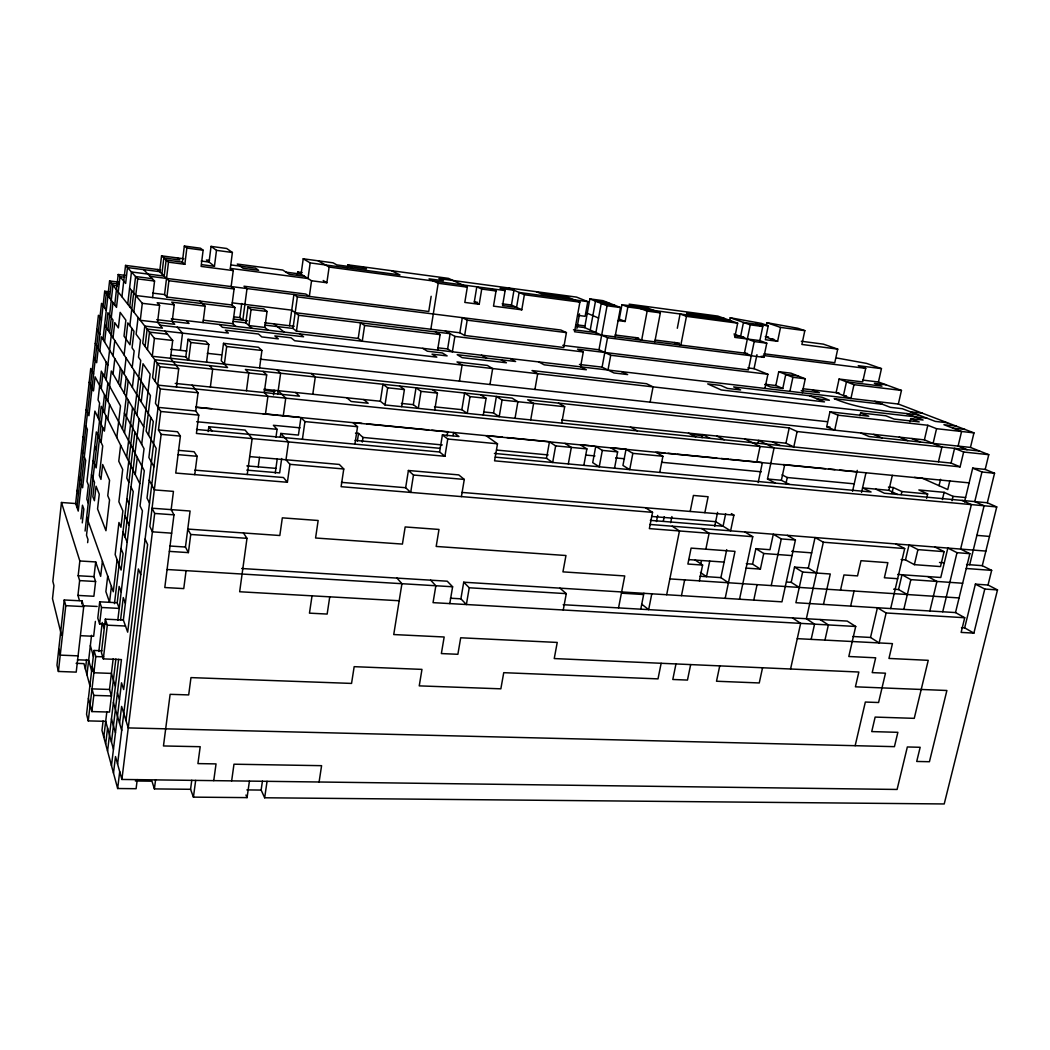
<?xml version="1.0" encoding="UTF-8"?>
<svg xmlns="http://www.w3.org/2000/svg" width="1050" height="1050" viewBox="0 0 1050 1050"><rect width="100%" height="100%" fill="white"/><g stroke="black" fill="none" stroke-linecap="round" stroke-linejoin="round"><path stroke-width="1.5" d="M85.995 426.287L87.386 429.489L78.238 511.087L75.639 503.541L61.464 502.491L52.841 581.306L53.931 585.637L52.5 598.684L61.504 635.368M64.247 599.97L56.976 665.188L58.406 671.462L76.217 672.118L83.724 606.585L82.044 600.902L64.247 599.97L65.769 605.666L58.406 671.462M75.639 503.541L90.72 368.484L93.607 373.997M76.926 507.281L98.411 315.276L101.469 320.001M109.134 291.782L104.698 291.244L96.666 362.696L93.699 357.315M80.916 518.884L82.451 505.208L83.829 509.092L82.281 522.874M99.803 351.173L101.417 336.827L153.261 421.496L148.89 457.524L153.969 466.725M104.659 307.952L106.299 293.436L109.279 293.79M102.992 339.399L109.594 280.954L118.624 282.082M104.593 342.024L107.914 312.69L113.006 320.092L106.181 379.969M109.581 297.924L111.261 283.106L118.847 284.038M79.433 600.482L77.949 595.416L79.629 580.597L78.172 575.741L79.839 560.976L61.464 502.491M85.089 531.051L96.324 431.944L102.716 445.961L99.33 475.492L100.957 479.391L102.664 464.533L109.554 480.336L107.769 495.692L109.541 499.958L105.958 530.722L97.558 508.922L99.251 494.196L96.062 486.216L94.408 500.719L92.873 496.716L94.5 482.344L91.468 474.771M97.965 417.559L99.606 403.108L98.044 399.971L101.299 371.123L120.487 405.956L116.812 437.574M101.246 388.592L102.9 374.01M107.901 329.923L112.967 285.285L117.561 285.849M104.528 376.963L106.207 362.211M109.581 332.522L112.98 302.571M87.636 542.653L87.99 539.503L86.52 535.238L101.194 406.284L139.808 483.656M104.488 394.774L96.154 467.893L93.082 460.556M114.726 304.959L118.204 274.496L125.987 275.481M81.703 603.881L82.044 600.902M101.076 442.365L102.756 427.626M104.449 412.821L107.861 383.014M113.019 337.837L114.752 322.639L118.361 327.889L120.146 312.362L125.856 320.184L124.018 336.118L129.99 344.807L131.893 328.453M106.129 416.167L104.409 431.104L94.894 411.114L86.966 481.386L88.397 485.126L86.822 499.117L88.266 503.029M107.848 401.179L111.3 371.004L143.771 426.969M113.046 355.819L114.791 340.554M107.822 419.58L109.568 404.46M113.059 374.036L114.818 358.719M121.931 296.783L125.541 265.401L160.611 269.889M77.949 595.416L93.883 596.269L95.589 581.503L93.988 576.647L95.694 561.934L79.839 560.976M85.444 669.165L86.559 659.531M118.532 383.46L120.356 367.749M127.719 304.185L131.447 271.976L164.194 276.111L166.136 260.033L182.359 262.146L184.852 264.298L186.848 248.062L184.327 246.041L182.359 262.146M86.966 674.796L91.547 635.316M120.422 386.728L122.259 370.873M124.11 354.952L127.838 322.888L133.993 331.301L132.051 347.812L134.164 350.884L132.208 367.461M129.714 306.744L131.591 290.535M95.393 621.403L93.66 636.287L80.745 635.709M102.414 561.225L100.643 576.371L95.694 561.934M124.215 374.049L126.079 357.984M129.846 325.644L135.568 276.557L152.289 278.657M101.929 650.79L94.014 650.462L86.559 714.236L88.252 720.891L105.682 721.337L113.466 749.228M99.697 601.821L101.535 607.491L119.214 608.396L117.206 602.739L99.697 601.821L97.794 618.122L99.619 623.923L106.024 624.225M124.307 393.422L126.197 377.291M133.822 312.007L137.681 278.919L125.541 265.401M88.252 720.891L95.786 656.565L94.014 650.462M99.619 623.923L101.535 607.491M120.645 445.252L118.768 461.226L122.693 469.468L118.886 501.769L122.876 510.917L120.947 527.244L118.952 522.48L115.159 554.61L121.104 570.058L123.073 553.599L121.026 548.494M122.522 429.201L128.218 380.599M115.881 659.006L109.502 712.071L91.875 711.572L93.778 695.389L92.006 688.879L109.502 689.456L111.444 695.94L93.778 695.389M98.831 651.512L102.244 622.466M107.704 576.069L105.879 591.609L109.528 602.241L111.392 586.438M124.517 432.994L128.349 400.378M138.088 317.481L136.119 334.215L140.503 340.213L138.495 357.184L140.726 360.439L126.787 478.039L128.888 482.449M132.379 387.384L134.334 370.729M129.57 288.12L142.288 303.319L140.28 320.303L174.707 324.293L172.2 321.457L174.234 304.776L171.754 302.151L205.104 306.193L203.031 322.586M89.184 382.239L93.502 390.889L95.078 376.819L144.296 470.754L140.044 505.877L142.419 510.851L127.68 632.153L123.362 620.038L105.354 619.159L101.417 652.549L103.32 658.875L121.446 659.584L111.457 742.048M126.656 457.301L132.536 407.61M103.32 658.875L107.31 625.17L105.354 619.159M117.101 559.663L113.295 591.767L86.678 517.072M114.463 603.632L134.873 432.075M136.894 415.117L143.01 363.746L150.124 374.102L141.671 444.413M145.071 346.461L147.131 329.083L926.874 418.149M152.591 297.544L154.56 281.033L143.627 269.614M103.084 720.983L101.968 730.393L117.653 788.511L136.106 788.707L137.248 779.559M117.206 602.739L119.149 586.438L121.183 591.938M125.042 537.062L139.138 418.989M141.199 401.783L143.259 384.497M147.42 349.676L149.507 332.128L167.449 334.162M103.793 737.166L106.838 711.795M109.502 689.456L113.164 658.875M117.797 620.301L133.219 491.544L131.027 486.951M135.253 474.521L137.301 457.406M183.842 258.772L161.556 255.846L159.666 271.648L127.47 267.553L125.646 283.408L118.204 274.496M161.91 273.866L163.826 257.919L179.904 260.019L177.502 257.933M105.656 744.082L107.572 728.109M120.553 620.156L123.27 597.555L125.383 603.278M109.594 280.954L154.416 338.402L152.263 356.291L924.394 439.871L941.942 447.011L938.464 461.777M174.234 304.776L157.211 302.728L159.6 305.392L157.566 322.298L162.409 328.112L144.808 326.091L142.761 343.311L159.915 366.765L155.466 403.358L160.729 411.469L158.458 429.988L161.136 434.359L149.835 526.418L152.421 531.838L171.662 533.164M107.559 751.117L118.637 659.295M123.362 620.038L144.034 448.691L124.412 413.07M235.83 326.432L232.838 323.676L234.951 307.558L231.984 304.986L166.924 297.058L164.574 294.564L168.486 262.172L161.556 255.846M148.588 435.277L150.754 417.388M155.111 381.36L157.303 363.208L266.687 374.889L264.259 392.569L267.908 396.336L265.466 414.094M166.924 297.058L168.893 280.744L157.447 269.483M111.471 765.621L121.524 682.828L123.677 689.548L138.377 568.956L140.752 574.665M113.492 773.102L115.5 756.551L121.892 779.454L897.094 789.456L907.344 746.97L920.168 747.285L916.716 761.46L929.434 761.722L946.89 690.493L855.422 686.818L858.847 672.026L554.242 658.56L557.235 642.442L460.701 637.783L457.879 654.294L441.367 653.572L444.163 636.996L393.737 634.554L401.927 583.695L396.979 578.091M119.569 723.227L121.616 706.427L128.244 727.913L894.429 746.655L897.868 732.322L871.736 731.587L875.149 717.084L914.248 718.344L928.239 660.332L888.956 658.442L892.447 643.624L797.278 638.649M259.56 367.907L261.923 350.477L258.431 347.261L223.506 343.324L221.235 360.727L227.561 367.539L154.757 359.717L152.591 377.698L160.322 388.933L147.013 498.067L149.52 503.081M117.587 764.033L156.201 448.402L146.147 431.077L150.439 395.574L104.632 324.883M117.653 788.511L119.713 771.658M125.987 720.602L147.604 544.543L145.11 539.057M164.903 331.104L172.699 340.462L170.507 358.273L178.71 368.76L176.439 387.017M121.892 779.454L154.678 513.437L152.066 508.213L190.089 511.022L185.456 547.037L188.396 552.615L169.365 551.381M180.39 350.359L182.529 333.126L177.266 327.18M188.016 339.308L190.838 342.497L188.606 360.229L185.811 356.869L188.016 339.308L205.826 341.316L208.819 344.518L206.561 362.171M184.327 246.041L200.471 248.207L203.123 250.228L201.101 266.411L233.231 270.585L231.144 286.571L234.084 288.947L231.984 304.986M158.458 429.988L177.516 431.734L180.39 436.104L175.757 473.064L287.385 482.265L289.931 464.323L285.994 459.769L288.514 441.919L280.796 433.44L280.35 436.616M149.205 480.126L154.324 489.891L173.447 491.387L171.163 509.617L173.972 514.841L164.798 587.528L183.75 588.604L186.073 570.649M233.231 270.585L230.317 268.393L232.391 252.486L226.682 248.482L211.05 246.382L209.055 262.08L201.193 261.043M444.924 456.277L439.609 451.999L442.404 434.91L447.759 439.018L444.924 456.277L196.416 433.466L198.765 415.117L195.72 411.009L198.043 392.752L192.098 385.153M201.666 264.652L214.449 266.319L216.484 250.346L211.05 246.382M249.427 781.095L247.065 797.619L193.423 797.134L190.562 789.298L154.403 788.904L155.571 779.796M194.762 474.626L197.111 456.291L194.079 451.723L178.369 450.345M188.396 552.615L190.732 534.476L187.766 529.069L279.825 535.513L282.332 517.847L318.15 520.498L315.577 538.007L402.426 544.084L405.169 526.942L438.992 529.449L436.183 546.446L565.963 555.516L562.944 571.869L624.737 575.938L618.542 607.911M210.368 387.03L212.677 369.114L209.593 365.61M208.202 431.563L208.832 426.707L245.109 430.093L252.144 438.585L247.249 474.508M224.372 364.101L226.669 346.526L223.506 343.324M297.294 275.034L297.714 272.016L311.548 280.757L309.33 296.428L305.799 294.053L243.994 286.217L247.012 288.566L242.826 320.184L239.859 317.572L241.723 303.489M252.039 328.322L245.844 322.849L247.957 306.941L263.812 308.871L267.041 311.456L264.876 327.442L268.131 330.212M247.957 306.941L251.055 309.514L248.916 325.566L264.876 327.442M190.562 789.298L191.769 780.268M246.448 390.731L248.824 372.973L245.398 369.456L512.098 398.134L517.899 401.717L515.025 418.307M193.423 797.134L195.668 780.413M213.741 780.636L216.037 763.901L197.925 763.599L200.196 746.707L163.472 745.959L170.126 694.326L188.685 694.916L190.969 677.604L351.553 683.419L354.165 666.671L421.969 669.388L419.239 685.873L500.85 688.826L503.738 672.683L658.009 678.878L661.146 663.285M243.469 532.967L246.986 538.335L239.662 591.754L399.184 600.744M258.208 466.856L259.521 457.314M273.473 394.879L274.116 390.18M277.764 393.842L280.626 373.249L276.938 369.797M289.564 325.736L293.921 294.486L297.373 296.901L560.857 330.028L566.423 332.614L563.771 347.498L464.651 335.462L459.848 332.784L295.168 312.69M275.966 437.207L277.069 429.319L273.394 425.289L300.064 427.836M358.221 338.428L360.544 322.809L364.613 325.487L362.263 341.237L358.221 338.428L296.441 331.157L292.976 328.427L297.373 296.901M362.552 266.792L366.476 268.879L336.788 264.889L333.086 262.828L303.227 258.799L301.074 274.142L286.007 272.16M231.656 780.872L233.979 764.203L321.589 765.673L319.095 782.001M275.244 473.091L277.239 458.863M283.264 415.839L285.744 398.147L278.197 390.679M296.441 331.157L298.659 315.289L291.743 310.144L232.247 302.859M281.676 458.509L279.654 472.907L246.776 470.124M303.227 258.799L310.183 262.907L307.991 278.512L230.317 268.393M302.413 439.281L304.946 421.588L300.93 417.572L298.423 435.081L280.796 433.44M311.548 280.757L326.865 282.752L329.123 267.067L318.202 260.82M312.795 394.262L315.289 376.976L311.286 373.511M975.384 584.141L984.782 589.05L973.888 633.124L964.661 627.861L975.384 584.141L988.024 585.021L997.5 589.916L944.212 803.959L264.666 797.777L261.135 790.072L262.421 781.174M264.666 797.777L267.054 781.331M347.432 267.855L347.865 264.823L448.521 278.381L467.316 287.149L464.809 302.426L479.207 304.29L481.727 289.065L476.805 286.808L474.311 301.901L479.207 304.29M312.034 595.822L309.461 613.148L327.154 614.066L329.752 596.82M249.69 456.592L339.321 464.441L343.77 468.983L341.106 486.688L652.536 512.347L649.359 528.609L752.745 536.694L739.541 599.235M354.9 444.15L357.538 426.694L353.036 422.664M357.381 441.053L358.536 433.414L355.491 433.125M362.276 442.076L362.972 437.443L358.536 433.414M951.064 463.076L954.568 448.35L963.638 452.012L960.094 466.856L951.064 463.076L385.009 404.959L380.349 401.244L382.961 384.248L387.66 387.804L404.394 389.589L401.717 406.678M385.009 404.959L387.66 387.804M420.998 391.361L418.281 408.384L413.333 404.657L416.01 387.804L420.998 391.361L437.456 393.12L434.726 410.064M431.156 296.297L428.754 311.496L150.071 276.334M430.854 329.241L438.178 283.264L429.056 278.841L443.454 280.77L438.913 278.604L576.594 297.111L587.777 301.639L585.126 316.299L577.618 315.328M408.398 470.492L413.477 475.02L410.694 492.424L405.654 487.725L408.398 470.492L458.758 474.902L464.284 479.43L461.409 496.598M437.614 350.07L440.108 334.609L435.435 331.905M445.397 331.026L454.873 336.407L452.366 351.803L447.628 348.954L450.096 333.69L298.659 315.289M459.848 332.784L462.328 317.638L467.171 320.184L566.423 332.614M447.038 436.131L447.786 431.563M464.651 335.462L467.171 320.184M459.441 381.124L462.079 365.059L457.012 361.948L487.344 365.426L492.66 368.55L489.969 384.497M453.062 435.553L453.574 432.482L458.968 436.511L442.404 434.91M470.019 396.598L467.224 413.398L461.856 409.684L464.612 393.028L470.019 396.598L486.098 398.317L483.276 415.052M491.006 288.711L496.033 290.968L493.5 306.141L521.784 309.803L524.37 294.748L508.909 288.015M449.781 603.592L452.616 586.766L447.234 581.201L241.671 568.509M521.784 309.803L511.455 305.025L513.975 290.22L500.062 288.356L505.116 290.588L502.583 305.576L516.574 307.387L519.133 292.464L587.777 301.639M463.719 582.212L469.245 587.777L466.384 604.524L460.898 598.815L463.719 582.212L781.961 601.847L795.414 540.028L787.316 535.342M502.058 400.024L499.209 416.692L493.579 412.965L496.387 396.454L502.058 400.024L564.677 406.717L561.724 423.111M486.032 435.658L497.49 443.796L494.576 460.832L996.739 506.927L982.288 565.674L991.646 570.373L988.024 585.021M534.923 389.445L537.692 373.695L532.022 370.558L646.538 383.709L653.061 386.873L650.121 402.15M530.709 419.921L533.61 403.397L527.678 399.814L789.206 427.941L797.108 431.537L979.545 451.027M555.647 445.883L552.668 462.486L546.499 458.299L549.452 441.853L555.647 445.883L586.884 448.901L583.839 465.373M536.261 291.69L541.511 293.908L568.693 297.557L579.876 302.137L574.547 331.748L747.587 353.496M576.909 328.374L579.521 313.897M654.806 341.827L660.345 312.861L647.154 311.115L629.147 304.172L717.872 316.103L737.651 323.164L734.777 337.378L759.846 340.62L766.776 343.179L763.849 357.341L607.517 337.759L584.666 327.587L589.864 298.896L603.041 300.668L620.524 307.558L615.077 336.84M733.976 334.031L754.202 341.552L748.374 369.915L577.539 349.164L583.275 351.934L580.571 366.817L586.359 369.758L544.215 364.836L538.729 361.922M590.231 330.067L595.494 301.153L608.764 302.925M568.312 463.929L571.331 447.392L564.992 443.376M764.938 388.421L767.891 374.259L610.732 355.254L598.986 349.755L607.058 305.76L589.864 298.896M621.561 371.621L627.637 374.561L613.974 372.973L602.096 367.133L607.517 337.759M563.246 609.984L566.278 593.644L559.939 588.158M607.989 370.033L610.732 355.254M621.954 304.697L619.277 319.082L625.157 321.497L627.874 306.994L621.954 304.697L648.06 308.188L660.345 312.861M602.319 450.398L599.248 466.804L592.712 462.63L595.744 446.368L602.319 450.398L617.636 451.881L614.539 468.221M647.154 311.115L641.655 340.174L635.617 337.601M632.835 453.351L629.724 469.626L622.952 465.452L626.01 449.334L632.835 453.351L662.891 456.264L659.728 472.408M677.316 328.269L680.085 313.976L686.464 316.352L737.651 323.164M686.464 316.352L680.846 345.109L674.546 342.51M656.473 521.535L657.681 515.406M640.828 608.869L643.913 593.211M663.311 521.286L664.204 516.744M651.788 593.814L648.651 609.643L641.747 604.196M670.688 522.677L671.895 516.574M666.684 594.733L679.455 530.959L672.21 526.207M702.082 437.706L702.712 434.595L709.971 438.322M690.191 511.455L693.407 495.456L708.107 496.742L704.865 512.676M729.606 320.841L730.222 317.756L761.421 323.387L768.246 325.762L765.358 339.714L777.617 341.303L780.517 327.403L766.815 322.678L766.185 325.723M681.476 595.652L684.666 579.876M740.604 336.499L743.466 322.442L768.246 325.762M675.964 663.941L672.801 679.481L687.474 680.072L690.664 664.584M700.809 563.903L701.439 560.818M730.222 317.756L750.251 324.844L744.463 353.102L751.288 355.766M699.366 580.847L702.594 565.071L695.218 560.057M705.849 549.216L709.104 533.282L701.636 528.544M714.722 526.286L717.583 512.374M709.734 561.094L706.519 576.673L700.442 572.473M767.891 374.259L754.058 368.668L756.945 354.677M759.846 340.62L762.759 326.511L755.895 324.109M725.655 513.726L723.082 526.207L650.331 520.367M728.438 582.763L720.904 577.631L726.718 549.636M731.364 513.607L733.897 515.104L730.616 530.841L715.667 521.666L651.617 516.456M725.183 598.356L735 551.368L691.097 548.113L687.881 564.034L702.594 565.071M757.969 443.441L758.599 440.37L774.073 447.904L767.497 478.984L775.346 483.118M756.774 462.105L760.056 446.473L744.778 438.939M798.053 375.952L785.754 374.456L782.814 388.408L775.832 385.521L778.746 371.687L790.965 373.17L805.258 378.788L802.266 392.792M758.179 482.567L762.379 462.617M719.736 665.871L716.507 681.24L759.255 682.959L762.549 667.761M755.882 548.651L763.731 553.494L760.397 569.1L752.601 564.139L755.882 548.651L769.978 549.714L773.299 534.227L781.292 538.926L795.414 540.028M789.902 391.348L792.894 377.291L778.746 371.687M766.815 322.678L797.777 328.256L804.825 330.645L801.885 344.452L837.729 349.112L834.763 362.723L764.006 353.798M797.108 431.537L793.8 446.933L785.951 443.205L789.206 427.941M753.782 600.114L757.076 584.64M789.324 484.417L781.371 480.283L784.678 464.835M785.951 483.591L787.251 477.514L782.079 474.863M771.238 585.572L781.292 538.926M799.26 587.423L791.214 582.343L794.535 567.118L808.316 568.089L816.506 573.024M829.959 411.836L837.992 415.183L834.697 430.159L826.717 426.694L829.959 411.836L868.731 416.207L860.606 412.913L859.95 415.826M839.081 379.037L836.102 392.648L850.92 398.501L853.978 384.681L839.081 379.037L862.693 381.924L865.712 368.353L858.27 365.689L881.462 368.616L878.456 382.003L901.451 390.416L898.341 404.053L973.967 432.876L970.462 447.431L988.772 454.676L985.202 469.416L994.547 473.261L987.328 502.766L996.739 506.927M794.535 567.118L802.633 572.053L795.9 602.713L955.513 612.57L964.727 617.728L961.131 632.402L973.888 633.124M808.316 568.089L815.049 537.534L823.331 542.22L904.693 548.572L890.676 608.567M790.571 669.008L800.651 623.359L792.553 617.938M823.331 542.22L806.374 618.739L814.564 624.146L811.164 639.371M823.462 604.419L830.274 573.996L802.633 572.053M852.547 491.295L857.246 470.361M824.959 640.093L828.371 624.921L820.089 619.526M861.551 492.398L865.974 472.776M840.512 590.139L843.951 574.954L857.522 575.899L860.987 560.7L887.867 562.682L884.376 577.776L897.658 578.707M850.644 606.086L854.07 591.032M563.181 604.708L847.219 621.088L855.697 626.469L848.807 656.499L875.674 657.799L872.209 672.617L885.478 673.194L878.574 702.516L865.344 702.043L855.159 745.697M897.553 494.445L888.878 490.337L892.316 475.361M891.922 493.434L893.274 487.528L888.431 487.069M910.022 421.798L910.757 418.609L923.081 420.013L906.452 413.569M901.202 494.537L901.884 491.558L893.274 487.528M886.121 612.977L879.139 642.928L870.529 637.455L877.419 607.74L886.121 612.977L964.727 617.728M924.394 439.871L927.806 425.276L837.992 415.183M907.318 594.536L898.551 589.536L902.016 574.757L910.836 579.626L962.666 583.249M905.494 559.899L908.998 544.989L917.923 549.609L944.081 551.657L940.498 566.58L914.366 564.651L905.494 559.899L901.123 559.571M933.096 443.415L936.547 428.689L927.806 425.276M926.599 498.396L927.649 493.973L918.868 489.943L944.108 492.332L953.046 496.348L965.606 497.529M903.827 609.367L910.836 579.626M914.366 564.651L917.923 549.609M939.041 485.691L940.551 479.325M942.388 499.603L944.108 492.332M949.804 480.913L947.743 489.562L922.058 478.117L914.445 477.383M951.996 500.745L953.046 496.348M929.854 610.982L936.928 581.451L927.938 576.594M964.556 501.9L972.694 468.142L985.202 469.416M942.729 611.769L957.009 552.668L947.835 548.061L940.774 577.5L897.645 574.442M972.694 468.142L981.96 471.988L974.767 501.611L984.099 505.759L969.714 564.729M955.513 612.57L969.859 553.678L960.606 549.071L971.381 504.591L962.128 500.43M246.868 789.915L261.135 790.072M135.332 780.977L151.948 781.187L154.403 788.904M76.112 663.324L83.948 663.626L90.09 686.385M78.081 655.856L60.231 655.134L58.787 649.005M95.786 656.565L103.779 656.88M77.49 659.794L88.659 660.227L91.822 671.58M107.31 625.17L125.501 626.023M82.556 605.719L97.138 606.467M65.769 605.666L83.724 606.585M852.758 636.497L870.529 637.455M79.629 580.597L95.589 581.503M855.697 626.469L433.046 602.648L435.855 585.756L430.618 580.164M78.172 575.741L93.988 576.647M450.424 598.211L460.898 598.815M961.485 627.677L964.661 627.861M167.068 569.507L452.616 586.766M469.245 587.777L566.278 593.644M621.81 593.197L642.876 594.484M700.087 576.24L720.904 577.631M786.594 582.041L791.214 582.343M893.642 589.207L898.551 589.536M169.759 546L185.456 547.037M669.861 578.904L959.083 597.936M190.732 534.476L246.986 538.335M984.782 589.05L997.5 589.916M746.104 568.102L760.397 569.1M688.734 559.597L724.119 562.104M746.301 563.679L752.601 564.139M763.731 553.494L792.028 555.594M966.249 568.496L991.646 570.373M154.678 513.437L173.972 514.841M791.7 551.342L811.676 552.851M939.487 562.459L944.291 562.813M966.551 564.493L982.288 565.674M957.009 552.668L969.859 553.678M649.832 524.436L985.884 551.079M194.867 470.137L283.474 477.527L287.385 482.265M341.46 482.37L405.654 487.725M461.921 492.411L733.897 515.104M976.881 535.369L989.481 536.419M246.855 465.885L275.914 468.366M178.067 454.637L197.111 456.291M289.931 464.323L343.77 468.983M413.477 475.02L464.284 479.43M161.136 434.359L180.39 436.104M355.097 440.383L440.357 448.363M494.406 453.429L546.499 458.299M767.497 478.984L781.371 480.283M888.878 490.337L862.575 487.883L871.08 491.991L495.285 457.157M901.884 491.558L927.649 493.973M196.494 429.463L439.609 451.999M987.328 502.766L884.362 493.224L875.766 489.116M585.992 455.083L594.956 455.936M615.668 457.918L624.501 458.758M661.605 462.289L761.342 471.804M196.678 421.733L277.069 429.319M362.972 437.443L442.286 444.938M496.702 450.069L548.153 454.926M787.251 477.514L854.214 483.84M158.064 407.361L195.72 411.009M304.946 421.588L357.538 426.694M160.729 411.469L198.765 415.117M447.759 439.018L497.49 443.796M195.733 407.124L211.523 408.66M262.841 413.674L278.145 415.17M279.681 415.327L299.394 417.257M353.837 422.572L361.935 423.373M366.765 423.833L428.636 429.883M431.76 430.198L447.313 431.708M487.226 435.619L502.359 437.089M506.874 437.535L550.069 441.761M581.254 444.806L589.312 445.594M590.914 445.751L594.116 446.066M611.651 447.773L625.892 449.177M657.182 452.235L664.926 452.983M668.01 453.285L675.728 454.046M677.25 454.191L716.796 458.062M721.297 458.496L728.792 459.231M730.288 459.375L761.421 462.42M783.366 464.559L825.405 468.681M828.608 468.983L834.986 469.613M839.751 470.072L857.141 471.778M195.812 407.295L969.137 482.869M157.684 385.101L960.094 466.856M160.322 388.933L198.043 392.752M981.96 471.988L994.547 473.261M263.878 389.209L380.349 401.244M401.389 403.423L413.333 404.657M434.49 406.849L461.856 409.684M484.102 411.981L493.579 412.965M561.671 420L785.951 443.205M264.403 390.442L274.942 391.532M692.514 434.608L702.962 435.684M175.219 383.421L299.46 396.178L295.575 392.477M970.462 447.431L869.059 436.524L860.777 432.981M159.915 366.765L178.71 368.76M963.638 452.012L988.772 454.676M171.15 355.281L185.811 356.869M826.717 426.694L829.972 427.048M170.796 349.296L186.743 351.054M207.283 353.325L221.406 354.874M260.151 359.152L827.177 421.68M154.416 338.402L172.699 340.462M190.838 342.497L208.819 344.518M226.669 346.526L261.923 350.477M952.678 428.072L964.989 429.45M936.547 428.689L973.967 432.876M860.606 412.913L885.846 415.787L894.141 419.081L919.209 421.916L910.757 418.609M947.494 422.783L935.327 421.404L902.317 408.712L890.361 407.334L874.781 401.297M956.169 426.09L943.937 424.712L961.577 431.484L958.099 446.092L967.103 449.689M816.953 398.816L829.395 400.26L821.914 397.215L733.674 386.925L740.591 389.957L727.558 388.434L720.733 385.416L707.7 383.906L721.297 389.983L824.486 401.901L809.55 395.784M159.954 325.185L228.362 333.073L225.356 330.173L258.471 334.005L261.791 336.932L278.303 338.848L274.851 335.908L291.099 337.798L294.696 340.738L436.813 357.144L432.049 354.152L447.142 355.898L442.339 352.958L427.363 351.212L422.756 348.324M910.363 411.81L922.32 413.188M918.553 414.96C889.98 411.351 860.829 409.92 834.186 398.646L882.512 404.289M203.293 320.197L232.838 323.676M437.863 347.799L447.628 348.954M579.429 364.468L602.096 367.133M782.814 388.408L770.451 386.951L764.925 384.654M801.203 390.574L819.433 392.726L812.228 389.826M846.431 395.902L843.452 395.548L846.471 381.833L881.974 386.151L874.388 383.342L886.003 384.759M171.255 318.859L898.341 404.053M156.752 319.659L189.052 323.426L186.441 320.644M233.599 316.824L239.859 317.572M233.336 319.056L247.537 320.749M264.757 322.783L294.171 326.287M233.087 321.339L245.844 322.849M264.81 325.093L292.976 328.427M765.082 384.261L775.832 385.521M803.184 388.762L839.068 393.002M364.613 325.487L440.108 334.609M454.873 336.407L583.275 351.934M792.894 377.291L805.258 378.788M853.978 384.681L901.451 390.416M142.288 303.319L159.6 305.392M152.618 293.108L164.574 294.564M862.549 380.061L878.456 382.003M562.787 345.345L598.986 349.755M747.823 367.907L754.058 368.668M135.752 295.509L234.951 307.558M251.055 309.514L267.041 311.456M573.484 329.766L595.901 332.588L601.23 303.437L614.591 305.222M615.116 335.016L638.518 337.969M655.174 340.069L679.35 343.114M168.893 280.744L234.084 288.947M763.14 355.451L865.712 368.353M124.727 277.266L120.015 276.675L116.498 307.387L104.698 291.244M137.681 278.919L154.56 281.033M576.266 324.778L584.981 325.881M836.614 357.971L866.657 363.418L881.462 368.616M577.316 326.655L584.666 327.587M754.202 341.552L766.776 343.179M230.869 264.928L255.557 268.17L258.615 270.309L243.101 268.275L237.287 264.062L282.765 270.047L289.314 274.326L304.5 276.308M765.489 336.564L768.495 336.958M801.321 341.25L823.384 344.137L837.729 349.112M502.202 303.817L511.455 305.025M770.753 338.822L773.771 339.216M168.486 262.172L184.852 264.298M474.311 301.901L477.461 302.308M617.794 320.539L625.157 321.497M734.357 335.685L743.715 336.892M209.527 260.413L206.43 260.006L214.449 266.319M297.714 272.016L302.164 272.593M216.484 250.346L232.391 252.486M310.183 262.907L399.971 274.942L391.598 270.716M724.369 318.426L686.582 313.359L692.934 315.696M186.848 248.062L203.123 250.228M329.123 267.067L505.116 290.588M627.874 306.994L730.957 320.775M780.517 327.403L804.825 330.645M438.178 283.264L467.316 287.149M481.727 289.065L496.033 290.968M524.37 294.748L579.876 302.137M607.058 305.76L620.524 307.558M750.251 324.844L762.759 326.511M765.345 336.866L777.617 341.303M761.079 356.278L763.849 357.341M911.846 438.519L920.469 442.05M899.207 437.141L907.751 440.685M587.252 313.267L598.566 318.045M873.679 434.385L882.053 437.916M772.328 441.788L780.084 445.528M716.835 436.052L724.198 439.779M934.986 547.037L944.081 551.657M688.485 433.125L695.638 436.852M895.86 543.939L904.693 548.572M347.865 264.823L351.684 266.884M510.339 358.588L515.616 361.502L457.196 354.69L462.118 357.643L506.428 362.775L501.165 359.822M630.512 427.127L637.232 430.854M655.843 452.248L662.891 456.264M481.556 355.215L486.623 358.129M558.508 403.134L564.677 406.717M610.929 447.864L617.636 451.881M744.949 531.982L752.745 536.694M323.19 280.494L326.865 282.752M580.427 444.872L586.884 448.901M480.559 394.748L486.098 398.317M645.474 507.727L652.536 512.347M432.337 389.563L437.456 393.12M399.551 386.033L404.394 389.589M299.972 333.939L303.568 336.774L222.39 327.311L219.489 324.516M274.103 323.899L284.117 332.089M363.667 399.525L368.169 403.239L351.199 401.494L346.841 397.779M199.697 301.048L205.104 306.193M263.077 371.359L266.687 374.889M208.832 426.707L211.956 430.894M106.273 310.301L101.522 303.384L88.922 415.695L86.126 409.566M96.836 329.346L99.855 334.294M95.261 343.363L107.874 365.085M126.906 499.078L129.019 503.738M94.697 446.276L96.246 449.807M124.937 515.629L129.163 525.341M245.949 795.034L247.065 797.619M83.108 436.669L84.459 439.924M122.981 532.101L127.155 542.115M81.598 450.148L82.95 453.495M84.315 456.908L85.693 460.359L82.622 487.764L81.257 484.102M78.606 476.949L79.931 480.493M77.123 490.271L78.422 493.92M102.69 623.844L104.016 627.992M115.382 686.214L111.431 673.404L93.896 672.761L92.138 666.514M117.416 692.816L119.49 699.549M113.413 702.555L121.708 730.393M90.353 645.606L93.555 656.709M111.444 718.83L115.461 732.756M88.41 698.408L91.875 711.572"/></g></svg>
